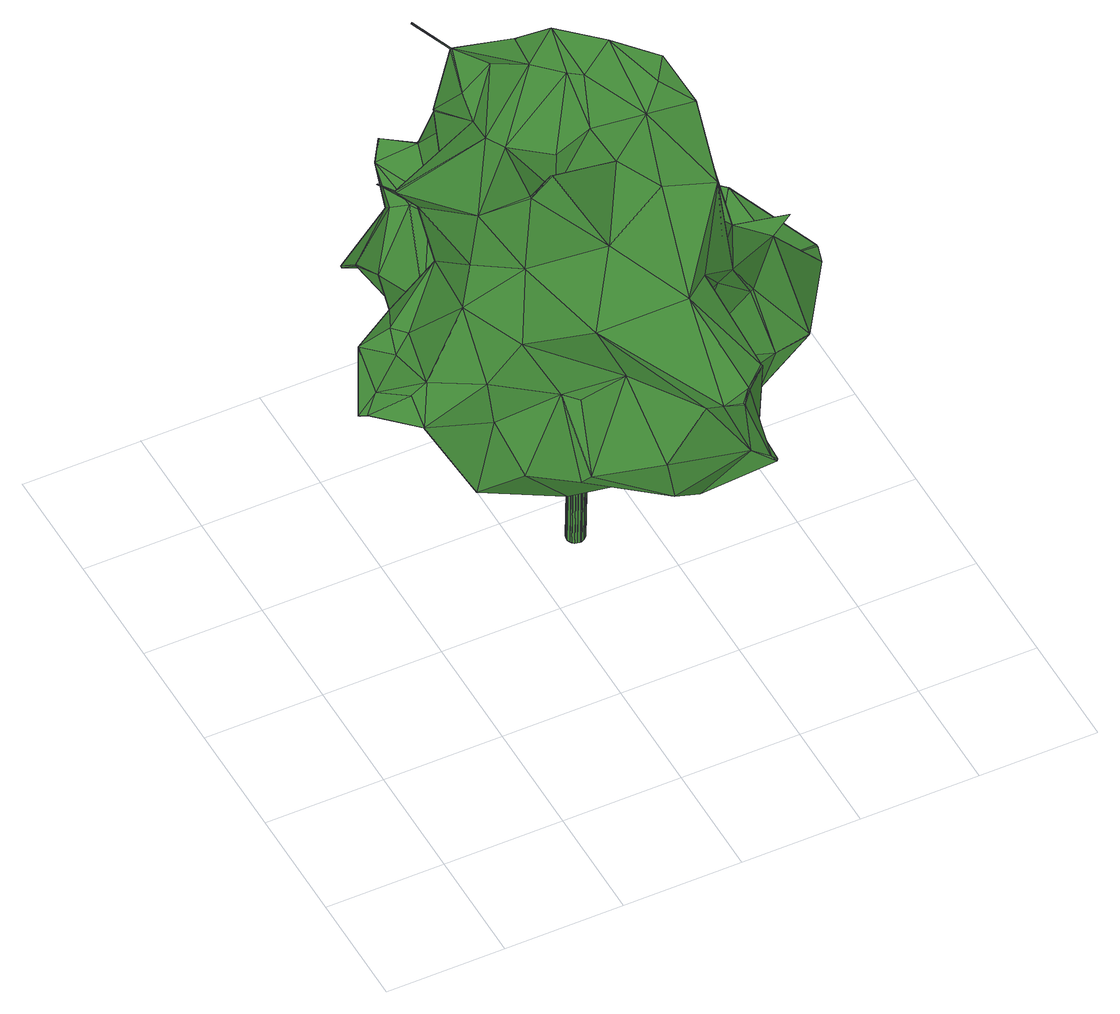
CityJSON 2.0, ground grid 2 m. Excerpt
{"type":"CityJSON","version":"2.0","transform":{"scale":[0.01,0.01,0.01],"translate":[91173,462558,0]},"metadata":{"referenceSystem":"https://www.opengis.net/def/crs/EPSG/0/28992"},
"CityObjects":{
"tree1":{"type":"SolitaryVegetationObject","attributes":{"gtid":5,"crown_width_m":7.32,"crown_median_z":6.12,"trunk_H_m":5.67,"trunk_DBH_m":0.301,"trunk_radius_m":0.15,"trunk_base_height_m":0.45,"original_gtid":"5"},"geometry":[{"type":"Solid","lod":"3","boundaries":[[[[0,1,2]],[[3,4,5]],[[6,7,8]],[[9,10,11]],[[12,13,14]],[[15,13,12]],[[16,17,18]],[[16,18,19]],[[20,21,22]],[[20,22,23]],[[24,25,26]],[[27,28,29]],[[9,30,31]],[[32,33,34]],[[35,36,37]],[[38,39,40]],[[41,42,43]],[[44,45,46]],[[47,48,49]],[[47,49,50]],[[36,47,37]],[[51,47,36]],[[52,53,54]],[[55,4,3]],[[56,57,58]],[[59,60,61]],[[59,61,54]],[[62,63,64]],[[65,63,62]],[[66,67,68]],[[69,70,71]],[[72,73,74]],[[75,3,76]],[[55,3,75]],[[57,56,77]],[[78,79,29]],[[30,80,81]],[[82,64,83]],[[81,80,84]],[[38,85,86]],[[87,88,51]],[[89,51,88]],[[90,91,92]],[[93,94,95]],[[87,51,96]],[[97,98,99]],[[100,101,65]],[[41,102,42]],[[103,104,105]],[[106,107,108]],[[56,0,77]],[[109,76,5]],[[110,111,112]],[[90,92,72]],[[60,59,113]],[[97,114,81]],[[114,5,4]],[[114,4,41]],[[115,31,33]],[[115,33,116]],[[117,118,119]],[[117,119,120]],[[121,83,63]],[[121,63,65]],[[122,37,123]],[[113,124,125]],[[38,126,106]],[[127,88,128]],[[129,130,131]],[[89,47,51]],[[107,132,133]],[[12,133,132]],[[14,13,134]],[[56,135,1]],[[56,1,0]],[[136,115,116]],[[137,123,138]],[[139,140,13]],[[141,140,139]],[[67,140,141]],[[89,88,127]],[[132,107,126]],[[103,105,142]],[[103,142,143]],[[115,136,144]],[[131,130,137]],[[80,11,145]],[[134,140,14]],[[146,14,140]],[[99,98,139]],[[147,22,111]],[[116,32,148]],[[116,148,69]],[[41,4,102]],[[74,45,72]],[[9,11,80]],[[147,111,110]],[[146,140,67]],[[31,10,9]],[[57,149,150]],[[93,91,90]],[[151,152,153]],[[127,128,154]],[[155,156,157]],[[6,158,7]],[[34,158,6]],[[159,153,152]],[[38,40,85]],[[53,52,160]],[[136,149,161]],[[90,94,93]],[[21,162,163]],[[97,81,84]],[[30,81,114]],[[162,164,165]],[[166,167,168]],[[30,168,167]],[[9,80,30]],[[55,102,4]],[[97,169,26]],[[170,141,142]],[[171,152,172]],[[173,171,172]],[[133,66,68]],[[26,169,174]],[[91,175,125]],[[130,129,176]],[[137,130,177]],[[30,114,168]],[[69,130,176]],[[69,176,150]],[[178,179,147]],[[72,45,90]],[[50,180,138]],[[50,138,37]],[[85,181,86]],[[58,57,176]],[[58,176,129]],[[36,182,183]],[[96,36,183]],[[125,124,91]],[[164,184,185]],[[36,96,51]],[[186,19,187]],[[19,170,187]],[[188,189,35]],[[138,123,37]],[[37,47,50]],[[190,82,83]],[[26,174,24]],[[191,184,192]],[[147,167,166]],[[110,167,147]],[[102,193,194]],[[109,114,25]],[[109,5,114]],[[73,101,195]],[[121,101,73]],[[180,196,138]],[[119,118,197]],[[177,197,118]],[[198,199,105]],[[200,199,201]],[[202,203,156]],[[204,155,157]],[[205,56,58]],[[205,135,56]],[[206,141,98]],[[35,182,36]],[[189,182,35]],[[156,155,207]],[[178,43,179]],[[67,66,146]],[[41,43,178]],[[14,146,12]],[[42,179,43]],[[69,150,116]],[[208,203,19]],[[32,116,33]],[[109,86,181]],[[135,200,201]],[[209,144,136]],[[91,93,175]],[[124,210,211]],[[183,128,87]],[[136,116,150]],[[54,212,59]],[[2,143,213]],[[135,214,1]],[[135,201,214]],[[180,58,129]],[[129,131,180]],[[13,140,134]],[[15,139,13]],[[99,139,15]],[[84,80,145]],[[44,90,45]],[[2,1,215]],[[2,215,216]],[[213,84,145]],[[151,153,171]],[[105,216,198]],[[124,211,92]],[[217,218,210]],[[125,175,60]],[[87,96,183]],[[119,197,219]],[[220,53,160]],[[17,221,133]],[[188,222,223]],[[188,223,224]],[[126,225,226]],[[106,227,38]],[[161,149,77]],[[191,160,184]],[[100,195,101]],[[195,89,127]],[[54,53,212]],[[228,229,230]],[[220,228,230]],[[210,124,113]],[[60,113,125]],[[231,172,151]],[[126,107,106]],[[17,232,18]],[[186,49,19]],[[17,68,232]],[[122,177,118]],[[233,100,234]],[[89,48,47]],[[235,78,160]],[[170,142,105]],[[236,237,219]],[[165,237,236]],[[220,238,228]],[[239,228,238]],[[192,238,220]],[[239,238,192]],[[240,241,16]],[[78,189,185]],[[189,188,185]],[[212,193,217]],[[224,223,242]],[[223,243,242]],[[78,29,189]],[[41,168,114]],[[115,144,10]],[[192,184,162]],[[164,162,184]],[[77,0,209]],[[161,77,209]],[[151,172,152]],[[126,226,174]],[[126,174,132]],[[91,124,92]],[[185,184,160]],[[22,147,23]],[[179,23,147]],[[204,207,155]],[[133,68,17]],[[46,183,44]],[[57,150,176]],[[136,150,149]],[[102,217,193]],[[194,193,212]],[[100,202,195]],[[190,83,121]],[[190,121,82]],[[180,131,196]],[[242,244,224]],[[239,179,229]],[[29,79,27]],[[78,27,79]],[[216,214,198]],[[30,167,245]],[[192,220,246]],[[220,160,246]],[[236,148,32]],[[208,157,203]],[[243,223,222]],[[192,162,21]],[[235,27,78]],[[212,231,151]],[[67,141,170]],[[69,148,70]],[[180,247,205]],[[180,205,58]],[[205,247,135]],[[180,50,247]],[[50,49,247]],[[52,54,95]],[[64,82,121]],[[64,121,211]],[[95,175,93]],[[73,211,121]],[[73,72,211]],[[72,92,211]],[[131,137,138]],[[182,189,29]],[[70,219,197]],[[53,231,212]],[[242,243,237]],[[235,28,27]],[[248,17,16]],[[60,175,61]],[[248,16,241]],[[146,66,12]],[[194,171,173]],[[28,249,95]],[[29,28,95]],[[95,249,52]],[[62,100,65]],[[87,128,88]],[[94,90,44]],[[118,117,250]],[[191,192,246]],[[204,202,207]],[[204,195,202]],[[77,149,57]],[[251,19,18]],[[251,18,232]],[[252,75,76]],[[253,153,159]],[[122,35,37]],[[177,71,197]],[[70,197,71]],[[111,158,112]],[[224,185,188]],[[122,250,117]],[[35,122,117]],[[15,174,169]],[[173,172,42]],[[185,160,78]],[[202,156,207]],[[204,89,195]],[[236,6,8]],[[106,254,227]],[[106,221,254]],[[219,70,148]],[[219,148,236]],[[242,237,165]],[[235,249,28]],[[138,196,131]],[[11,209,145]],[[144,209,10]],[[11,10,209]],[[12,66,133]],[[255,39,218]],[[210,218,39]],[[241,233,248]],[[183,46,128]],[[31,30,245]],[[154,128,46]],[[110,245,167]],[[171,153,253]],[[19,251,170]],[[68,67,251]],[[232,68,251]],[[254,256,210]],[[211,210,256]],[[170,251,67]],[[178,166,168]],[[31,115,10]],[[257,49,186]],[[185,244,164]],[[224,244,185]],[[7,258,22]],[[158,258,7]],[[143,142,141]],[[164,244,165]],[[242,165,244]],[[235,160,249]],[[52,249,160]],[[246,160,191]],[[204,157,208]],[[179,239,23]],[[20,23,239]],[[20,239,21]],[[21,239,192]],[[156,203,157]],[[222,219,237]],[[237,243,222]],[[259,174,226]],[[24,174,259]],[[120,219,222]],[[15,12,174]],[[119,219,120]],[[83,64,63]],[[188,35,260]],[[222,188,260]],[[34,112,158]],[[122,118,250]],[[222,260,120]],[[117,120,260]],[[117,260,35]],[[109,252,76]],[[22,21,7]],[[21,163,7]],[[8,163,236]],[[165,163,162]],[[32,6,236]],[[34,6,32]],[[7,163,8]],[[236,163,165]],[[261,218,109]],[[262,212,217]],[[239,229,228]],[[240,19,241]],[[216,215,214]],[[198,214,201]],[[1,214,215]],[[220,231,53]],[[210,113,263]],[[210,263,217]],[[147,166,178]],[[42,229,179]],[[99,169,97]],[[15,169,99]],[[17,248,221]],[[106,108,221]],[[108,107,133]],[[108,133,221]],[[40,181,85]],[[233,203,202]],[[62,234,100]],[[259,225,24]],[[121,65,101]],[[170,105,187]],[[73,195,127]],[[225,126,38]],[[38,86,225]],[[109,225,86]],[[109,25,225]],[[24,225,25]],[[114,97,25]],[[26,25,97]],[[226,225,259]],[[262,59,212]],[[262,113,59]],[[64,211,256]],[[201,199,198]],[[213,143,141]],[[132,174,12]],[[151,194,212]],[[194,151,171]],[[178,168,41]],[[203,233,19]],[[171,159,152]],[[171,253,159]],[[102,194,173]],[[102,173,42]],[[3,5,76]],[[55,264,102]],[[217,102,264]],[[217,264,218]],[[49,48,19]],[[206,84,213]],[[206,213,141]],[[54,61,95]],[[139,98,141]],[[145,265,213]],[[175,95,61]],[[247,49,257]],[[240,16,19]],[[217,263,262]],[[113,262,263]],[[216,104,2]],[[105,104,216]],[[62,64,256]],[[62,256,254]],[[31,34,33]],[[182,29,44]],[[209,0,265]],[[209,265,145]],[[0,213,265]],[[0,2,266]],[[98,267,206]],[[213,266,2]],[[0,266,213]],[[98,97,267]],[[137,177,123]],[[122,123,177]],[[71,177,69]],[[69,177,130]],[[112,34,110]],[[31,110,34]],[[31,245,110]],[[19,233,241]],[[183,182,44]],[[233,202,100]],[[181,40,39]],[[181,39,109]],[[233,234,248]],[[221,248,234]],[[221,234,254]],[[62,254,234]],[[39,261,109]],[[261,255,218]],[[39,255,261]],[[29,95,44]],[[230,231,220]],[[48,208,19]],[[95,94,44]],[[89,204,208]],[[89,208,48]],[[227,39,38]],[[210,39,254]],[[254,39,227]],[[135,257,200]],[[247,257,135]],[[84,267,97]],[[206,267,84]],[[230,172,231]],[[42,172,229]],[[136,161,209]],[[229,172,230]],[[46,74,154]],[[154,74,127]],[[73,127,74]],[[74,46,45]],[[218,252,109]],[[75,268,55]],[[264,55,252]],[[264,252,218]],[[252,55,268]],[[252,268,75]],[[257,186,269]],[[187,269,186]],[[2,103,143]],[[187,105,269]],[[269,105,199]],[[269,199,257]],[[257,199,200]],[[111,258,158]],[[22,258,111]],[[103,2,104]],[[270,271,272]],[[270,272,273]],[[273,272,274]],[[273,274,275]],[[272,271,276]],[[272,276,274]],[[274,276,277]],[[274,277,275]],[[276,271,278]],[[276,278,277]],[[277,278,279]],[[277,279,275]],[[278,271,280]],[[278,280,279]],[[279,280,281]],[[279,281,275]],[[280,271,282]],[[280,282,281]],[[281,282,283]],[[281,283,275]],[[282,271,284]],[[282,284,283]],[[283,284,285]],[[283,285,275]],[[284,271,286]],[[284,286,285]],[[285,286,287]],[[285,287,275]],[[286,271,288]],[[286,288,287]],[[287,288,289]],[[287,289,275]],[[288,271,290]],[[288,290,289]],[[289,290,291]],[[289,291,275]],[[290,271,292]],[[290,292,291]],[[291,292,293]],[[291,293,275]],[[292,271,294]],[[292,294,293]],[[293,294,295]],[[293,295,275]],[[294,271,296]],[[294,296,295]],[[295,296,297]],[[295,297,275]],[[296,271,298]],[[296,298,297]],[[297,298,299]],[[297,299,275]],[[298,271,300]],[[298,300,299]],[[299,300,301]],[[299,301,275]],[[300,271,302]],[[300,302,301]],[[301,302,303]],[[301,303,275]],[[302,271,304]],[[302,304,303]],[[303,304,305]],[[303,305,275]],[[304,271,306]],[[304,306,305]],[[305,306,307]],[[305,307,275]],[[306,271,308]],[[306,308,307]],[[307,308,309]],[[307,309,275]],[[308,271,310]],[[308,310,309]],[[309,310,311]],[[309,311,275]],[[310,271,312]],[[310,312,311]],[[311,312,313]],[[311,313,275]],[[312,271,314]],[[312,314,313]],[[313,314,315]],[[313,315,275]],[[314,271,316]],[[314,316,315]],[[315,316,317]],[[315,317,275]],[[316,271,318]],[[316,318,317]],[[317,318,319]],[[317,319,275]],[[318,271,270]],[[318,270,319]],[[319,270,273]],[[319,273,275]]]]}]}
},
"vertices":[
[287,448,441],[173,406,532],[176,499,542],[733,825,610],[707,732,596],[666,768,592],[707,404,499],[789,436,523],[746,362,518],[541,591,410],[494,505,409],[466,516,416],[330,839,538],[278,820,451],[251,832,456],[375,843,445],[420,642,650],[351,733,648],[351,613,600],[280,578,684],[868,465,545],[854,424,556],[876,484,524],[876,485,527],[500,888,528],[502,818,538],[486,834,530],[606,342,818],[621,469,892],[631,332,913],[589,607,421],[636,456,398],[680,296,478],[609,383,472],[657,436,402],[533,233,799],[446,327,867],[390,261,766],[404,786,637],[531,756,734],[517,717,726],[728,670,560],[741,645,585],[771,632,565],[584,476,951],[534,582,961],[505,506,929],[345,407,792],[284,470,771],[264,455,703],[315,358,688],[357,411,934],[697,507,822],[686,569,716],[680,520,828],[734,825,614],[244,369,394],[368,314,378],[288,295,476],[616,509,815],[548,519,923],[620,472,893],[357,734,832],[378,719,965],[380,721,965],[376,676,911],[298,762,624],[254,714,543],[322,745,633],[531,193,417],[621,114,522],[619,111,522],[510,644,1017],[472,642,958],[515,602,956],[710,844,620],[682,809,610],[302,409,390],[638,327,766],[607,339,818],[535,602,416],[507,646,489],[324,740,1028],[322,738,1027],[404,631,465],[424,643,649],[507,738,551],[383,397,983],[358,414,935],[297,468,872],[577,586,1013],[578,587,1010],[511,645,1014],[640,530,1000],[617,501,983],[665,469,947],[385,395,983],[499,745,530],[355,742,466],[359,756,462],[371,630,894],[429,687,939],[708,731,599],[172,551,560],[132,485,553],[146,569,570],[359,790,709],[313,829,704],[313,827,705],[584,770,618],[711,520,496],[776,512,519],[733,501,497],[524,604,822],[613,709,552],[517,432,420],[541,332,450],[575,120,690],[558,98,682],[576,119,687],[613,148,696],[380,718,966],[536,125,664],[518,149,647],[517,604,955],[536,584,959],[403,789,636],[387,555,899],[408,432,907],[334,201,526],[473,165,464],[346,189,543],[348,822,552],[296,807,680],[252,830,454],[173,403,534],[483,395,432],[458,160,543],[436,252,661],[308,773,466],[256,791,491],[247,676,533],[221,612,573],[255,606,545],[471,464,427],[421,560,448],[256,793,493],[767,575,548],[567,235,493],[389,336,390],[443,260,446],[624,528,664],[682,588,537],[561,529,632],[448,507,898],[207,627,837],[209,628,835],[229,611,824],[756,480,506],[595,570,491],[706,430,698],[402,365,410],[777,314,537],[777,315,534],[699,348,638],[715,305,533],[695,607,544],[685,589,536],[697,635,552],[449,810,531],[221,613,575],[560,667,595],[693,607,548],[696,634,556],[409,847,512],[639,531,997],[413,238,448],[587,135,537],[770,632,563],[789,605,581],[358,314,601],[572,712,625],[552,361,914],[512,433,922],[760,401,676],[645,309,740],[221,549,583],[200,568,586],[577,269,796],[630,330,915],[322,738,1029],[792,408,700],[760,403,674],[625,682,723],[588,688,646],[364,574,912],[380,293,598],[612,117,530],[93,465,541],[132,484,556],[172,445,565],[105,457,544],[231,613,825],[263,603,787],[230,609,825],[277,377,522],[348,658,519],[209,627,838],[263,599,789],[418,458,418],[525,705,842],[473,694,966],[636,610,720],[309,581,495],[106,458,541],[147,453,545],[96,465,538],[658,689,747],[637,744,745],[615,165,544],[692,456,668],[358,787,710],[611,151,696],[490,251,708],[625,320,711],[501,818,541],[485,835,534],[435,699,765],[753,529,535],[765,575,551],[651,501,642],[657,533,687],[345,724,622],[309,600,791],[357,733,829],[624,468,768],[682,295,479],[577,237,568],[771,453,531],[814,478,536],[409,557,744],[335,594,792],[563,307,585],[536,209,601],[694,346,637],[639,533,469],[791,411,698],[269,383,601],[383,729,791],[696,504,822],[557,101,683],[281,616,560],[681,808,613],[520,570,624],[413,758,808],[548,810,729],[430,689,937],[201,451,575],[816,470,530],[499,890,531],[611,149,698],[547,809,727],[612,626,726],[524,683,767],[680,751,614],[338,495,491],[279,466,533],[393,693,592],[710,841,622],[190,530,568],[505,525,45],[490,525,45],[505,528,45],[507,509,612],[507,512,612],[492,509,612],[503,532,45],[505,516,612],[501,535,45],[503,519,612],[498,538,45],[500,522,612],[494,539,45],[496,523,612],[490,540,46],[493,524,612],[486,540,46],[489,524,612],[483,538,45],[485,522,612],[480,536,45],[482,520,612],[477,533,45],[479,517,612],[476,529,45],[478,513,612],[475,525,45],[477,509,612],[475,522,45],[477,505,612],[477,518,45],[479,502,612],[479,515,45],[481,499,612],[482,512,45],[484,496,612],[486,511,45],[488,495,612],[490,510,45],[492,494,612],[493,510,45],[496,494,612],[497,512,45],[499,496,612],[500,514,45],[502,498,612],[503,517,45],[505,501,612],[504,521,45],[507,505,612]
]}
